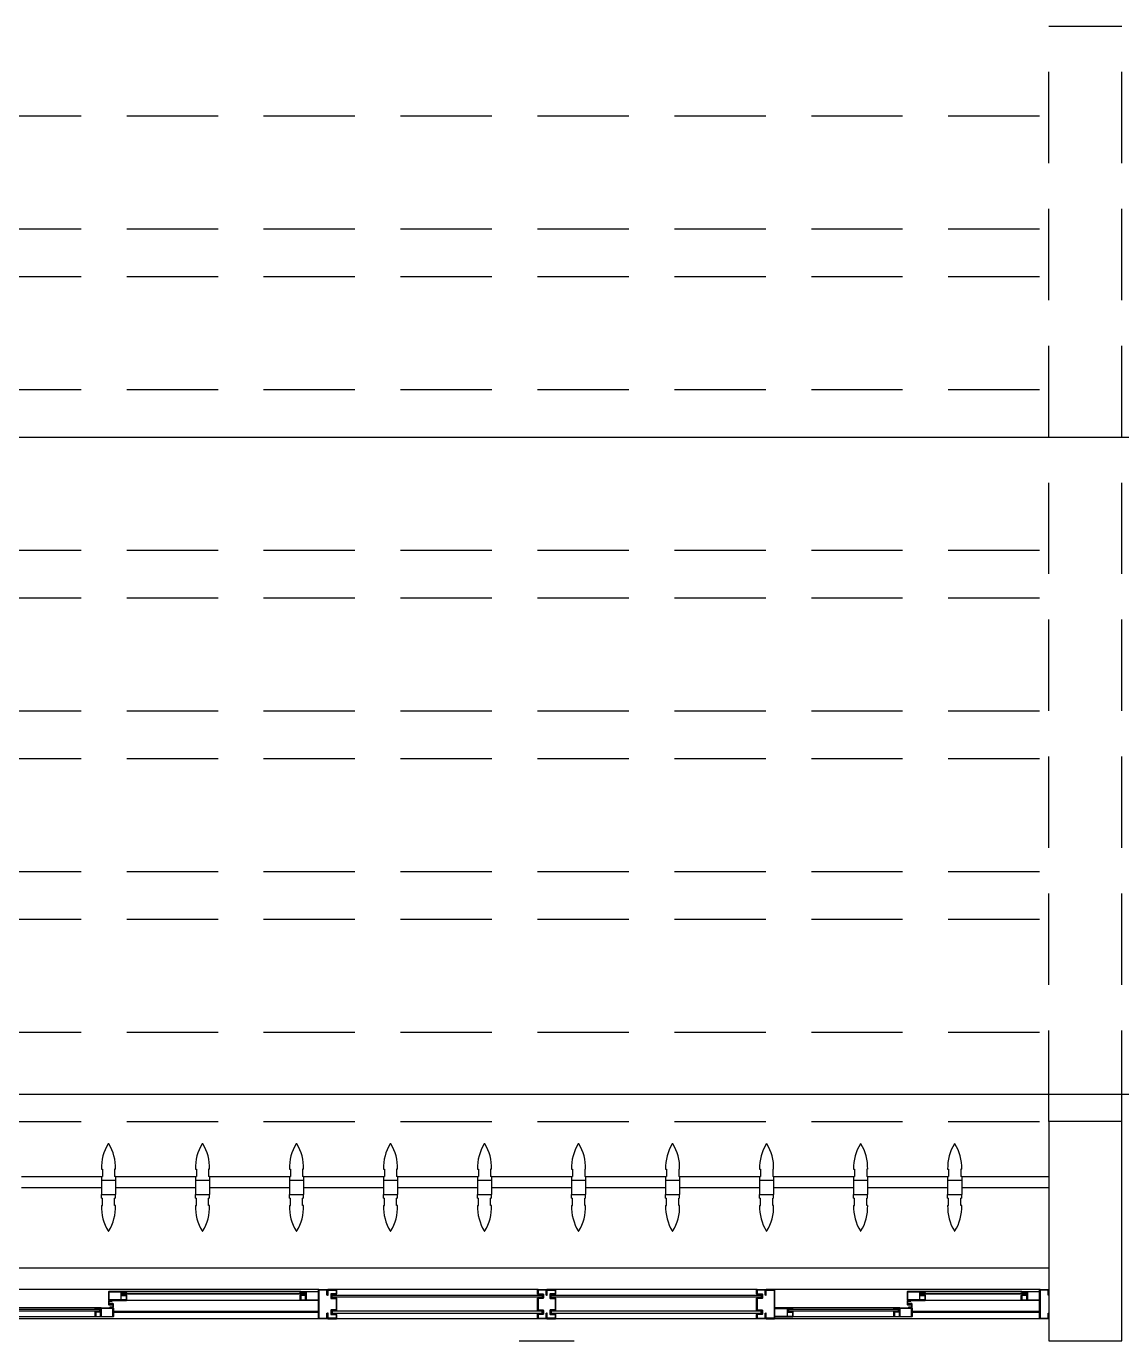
# Model space of a CAD drawing. Header units: millimetres. Extents: x 1887 to 2405, y 1100 to 1335.
# Drawn here: x 2157.96 to 2160.96, y 1181.048 to 1184.648 of the extents above; entities that cross this region are included whole.
import ezdxf

# ---------------------------------------------------------------- set-up
doc = ezdxf.new("R2010")
doc.units = ezdxf.units.MM
doc.linetypes.add('HIDDEN', pattern=[0.375, 0.25, -0.125])
for name, color, linetype in [('AR-ALV', 2, 'Continuous'), ('AR-BRISES', 1, 'Continuous'), ('AR-CALÇADA', 1, 'Continuous'), ('AR-ESQ', 1, 'Continuous'), ('AR-ESTC', 3, 'Continuous'), ('AR-PEITORIL', 1, 'Continuous'), ('AR-PERGOLAPROJ', 1, 'HIDDEN'), ('BR-PAINEL', 1, 'Continuous'), ('BR-SUPORTE', 1, 'Continuous'), ('DT-ESQ-BAGUETE-C', 2, 'Continuous'), ('DT-ESQ-BAGUETE-V', 1, 'Continuous'), ('DT-ESQ-CHAPA DOBRADA-V', 1, 'Continuous'), ('DT-ESQ-MARCO-V', 1, 'Continuous'), ('DT-ESQ-PERFIL CADEIRA-C', 2, 'Continuous'), ('DT-ESQ-PERFIL CADEIRA-V', 1, 'Continuous'), ('DT-ESQ-PERFIL U SIMPLES-C', 2, 'Continuous'), ('DT-ESQ-PERFIL U-C', 2, 'Continuous'), ('DT-ESQ-PERFIL U-V', 1, 'Continuous'), ('DT-ESQ-VIDRO-C', 2, 'Continuous'), ('DT-ESQ-VIDRO-V', 2, 'Continuous'), ('PG-PROJ', 1, 'HIDDEN')]:
    doc.layers.add(name, color=color, linetype=linetype)

# ---------------------------------------------------------------- blocks, each defined once
blk = doc.blocks.new('EF23-P')
at = {"layer": 'DT-ESQ-BAGUETE-C', "ltscale": 0.1}
for points in [[(0.4225, -0.08), (0.409, -0.08), (0.409, -0.0785), (0.422, -0.0785, 0.414214), (0.4225, -0.078), (0.4225, -0.067, 0.414214), (0.422, -0.0665), (0.409, -0.0665), (0.409, -0.065), (0.4225, -0.065, -0.414214), (0.424, -0.0665), (0.424, -0.0785, -0.414214)], [(0.7015, -0.08), (0.715, -0.08), (0.715, -0.0785), (0.702, -0.0785, -0.414214), (0.7015, -0.078), (0.7015, -0.067, -0.414214), (0.702, -0.0665), (0.715, -0.0665), (0.715, -0.065), (0.7015, -0.065, 0.414214), (0.7, -0.0665), (0.7, -0.0785, 0.414214)], [(2.61, -0.08), (2.5965, -0.08), (2.5965, -0.0785), (2.6095, -0.0785, 0.414214), (2.61, -0.078), (2.61, -0.067, 0.414214), (2.6095, -0.0665), (2.5965, -0.0665), (2.5965, -0.065), (2.61, -0.065, -0.414214), (2.6115, -0.0665), (2.6115, -0.0785, -0.414214)], [(0.0735, -0.125), (0.06, -0.125), (0.06, -0.1235), (0.073, -0.1235, 0.414214), (0.0735, -0.123), (0.0735, -0.112, 0.414214), (0.073, -0.1115), (0.06, -0.1115), (0.06, -0.11), (0.0735, -0.11, -0.414214), (0.075, -0.1115), (0.075, -0.1235, -0.414214)], [(0.339, -0.125), (0.3525, -0.125), (0.3525, -0.1235), (0.3395, -0.1235, -0.414214), (0.339, -0.123), (0.339, -0.112, -0.414214), (0.3395, -0.1115), (0.3525, -0.1115), (0.3525, -0.11), (0.339, -0.11, 0.414214), (0.3375, -0.1115), (0.3375, -0.1235, 0.414214)], [(2.0485, -0.125), (2.035, -0.125), (2.035, -0.1235), (2.048, -0.1235, 0.414214), (2.0485, -0.123), (2.0485, -0.112, 0.414214), (2.048, -0.1115), (2.035, -0.1115), (2.035, -0.11), (2.0485, -0.11, -0.414214), (2.05, -0.1115), (2.05, -0.1235, -0.414214)], [(2.5265, -0.125), (2.54, -0.125), (2.54, -0.1235), (2.527, -0.1235, -0.414214), (2.5265, -0.123), (2.5265, -0.112, -0.414214), (2.527, -0.1115), (2.54, -0.1115), (2.54, -0.11), (2.5265, -0.11, 0.414214), (2.525, -0.1115), (2.525, -0.1235, 0.414214)]]:
    blk.add_lwpolyline(points, format="xyb", close=True, dxfattribs=at)
at = {"layer": 'DT-ESQ-BAGUETE-V', "ltscale": 0.1}
for p, q in [((0.4225, -0.065), (0.7015, -0.065)), ((2.61, -0.065), (3.1015, -0.065)), ((0.0735, -0.11), (0.339, -0.11)), ((2.0485, -0.11), (2.5265, -0.11))]:
    blk.add_line(p, q, dxfattribs=at)
at = {"layer": 'DT-ESQ-CHAPA DOBRADA-V', "ltscale": 0.1}
for p, q in [((0.025, -0.077), (0.374, -0.077)), ((0.025, -0.08), (0.374, -0.08)), ((2, -0.077), (2.5615, -0.077)), ((2, -0.08), (2.5615, -0.08))]:
    blk.add_line(p, q, dxfattribs=at)
at = {"layer": 'DT-ESQ-MARCO-V', "ltscale": 0.1}
for p, q in [((0.7985, -0.06), (1.3515, -0.06)), ((1.3985, -0.06), (1.9515, -0.06)), ((0.7985, -0.14), (1.3515, -0.14)), ((1.3985, -0.14), (1.9515, -0.14))]:
    blk.add_line(p, q, dxfattribs=at)
at = {"layer": 'DT-ESQ-PERFIL CADEIRA-C', "ltscale": 0.1}
for p, q in [((0.376, -0.0885), (0.4225, -0.0885)), ((0.75, -0.0885), (0.7015, -0.0885)), ((2.5635, -0.0885), (2.61, -0.0885)), ((0.025, -0.1335), (0.0735, -0.1335)), ((0.3855, -0.1335), (0.339, -0.1335)), ((2, -0.1335), (2.0485, -0.1335)), ((2.573, -0.1335), (2.5265, -0.1335))]:
    blk.add_line(p, q, dxfattribs=at)
for points in [[(0.4225, -0.087, -1), (0.4225, -0.09), (0.376, -0.09, -0.414214), (0.374, -0.088), (0.374, -0.067, -0.414214), (0.376, -0.065), (0.4075, -0.065, -0.414214), (0.409, -0.0665), (0.409, -0.087)], [(0.409, -0.0885, -0.198913), (0.4079, -0.0881, -0.198913), (0.4075, -0.087), (0.4075, -0.067, 0.414214), (0.407, -0.0665), (0.376, -0.0665, 0.414214), (0.3755, -0.067), (0.3755, -0.088, 0.414214), (0.376, -0.0885)], [(0.7015, -0.09), (0.75, -0.09), (0.75, -0.0885), (0.715, -0.0885, 0.198912), (0.7161, -0.0881, 0.198913), (0.7165, -0.087), (0.7165, -0.067, -0.414214), (0.717, -0.0665), (0.75, -0.0665), (0.75, -0.065), (0.7165, -0.065, 0.414214), (0.715, -0.0665), (0.715, -0.0785), (0.715, -0.08), (0.715, -0.087), (0.7015, -0.087, 1)], [(2.61, -0.087, -1), (2.61, -0.09), (2.5635, -0.09, -0.414214), (2.5615, -0.088), (2.5615, -0.067, -0.414214), (2.5635, -0.065), (2.595, -0.065, -0.414214), (2.5965, -0.0665), (2.5965, -0.087)], [(2.5965, -0.0885, -0.198913), (2.5954, -0.0881, -0.198913), (2.595, -0.087), (2.595, -0.067, 0.414214), (2.5945, -0.0665), (2.5635, -0.0665, 0.414214), (2.563, -0.067), (2.563, -0.088, 0.414214), (2.5635, -0.0885)], [(0.0735, -0.135), (0.025, -0.135), (0.025, -0.1335), (0.06, -0.1335, -0.198912), (0.0589, -0.1331, -0.198913), (0.0585, -0.132), (0.0585, -0.112, 0.414214), (0.058, -0.1115), (0.025, -0.1115), (0.025, -0.11), (0.0585, -0.11, -0.414214), (0.06, -0.1115), (0.06, -0.1235), (0.06, -0.125), (0.06, -0.132), (0.0735, -0.132, -1)], [(0.339, -0.132, 1), (0.339, -0.135), (0.3855, -0.135, 0.414214), (0.3875, -0.133), (0.3875, -0.112, 0.414214), (0.3855, -0.11), (0.354, -0.11, 0.414214), (0.3525, -0.1115), (0.3525, -0.132)], [(0.3525, -0.1335, 0.198913), (0.3536, -0.1331, 0.198913), (0.354, -0.132), (0.354, -0.112, -0.414214), (0.3545, -0.1115), (0.3855, -0.1115, -0.414214), (0.386, -0.112), (0.386, -0.133, -0.414214), (0.3855, -0.1335)], [(2.0485, -0.135), (2, -0.135), (2, -0.1335), (2.035, -0.1335, -0.198912), (2.0339, -0.1331, -0.198913), (2.0335, -0.132), (2.0335, -0.112, 0.414214), (2.033, -0.1115), (2, -0.1115), (2, -0.11), (2.0335, -0.11, -0.414214), (2.035, -0.1115), (2.035, -0.1235), (2.035, -0.125), (2.035, -0.132), (2.0485, -0.132, -1)], [(2.5265, -0.132, 1), (2.5265, -0.135), (2.573, -0.135, 0.414214), (2.575, -0.133), (2.575, -0.112, 0.414214), (2.573, -0.11), (2.5415, -0.11, 0.414214), (2.54, -0.1115), (2.54, -0.132)], [(2.54, -0.1335, 0.198913), (2.5411, -0.1331, 0.198913), (2.5415, -0.132), (2.5415, -0.112, -0.414214), (2.542, -0.1115), (2.573, -0.1115, -0.414214), (2.5735, -0.112), (2.5735, -0.133, -0.414214), (2.573, -0.1335)]]:
    blk.add_lwpolyline(points, format="xyb", close=True, dxfattribs=at)
at = {"layer": 'DT-ESQ-PERFIL CADEIRA-V', "ltscale": 0.1}
for p, q in [((0.4075, -0.09), (0.7015, -0.09)), ((2.595, -0.09), (3.1015, -0.09)), ((0.0735, -0.135), (0.339, -0.135)), ((2.0485, -0.135), (2.5265, -0.135))]:
    blk.add_line(p, q, dxfattribs=at)
at = {"layer": 'DT-ESQ-PERFIL U SIMPLES-C', "ltscale": 0.1}
for points in [[(0.376, -0.102), (0.384, -0.102), (0.384, -0.1005), (0.376, -0.1005, -0.414214), (0.3755, -0.1), (0.3755, -0.092, -0.414214), (0.376, -0.0915), (0.384, -0.0915), (0.384, -0.09), (0.376, -0.09, 0.414214), (0.374, -0.092), (0.374, -0.1, 0.414214)], [(0.3855, -0.098), (0.3775, -0.098), (0.3775, -0.0995), (0.3855, -0.0995, -0.414214), (0.386, -0.1), (0.386, -0.108, -0.414214), (0.3855, -0.1085), (0.3775, -0.1085), (0.3775, -0.11), (0.3855, -0.11, 0.414214), (0.3875, -0.108), (0.3875, -0.1, 0.414214)], [(2.5635, -0.102), (2.5715, -0.102), (2.5715, -0.1005), (2.5635, -0.1005, -0.414214), (2.563, -0.1), (2.563, -0.092, -0.414214), (2.5635, -0.0915), (2.5715, -0.0915), (2.5715, -0.09), (2.5635, -0.09, 0.414214), (2.5615, -0.092), (2.5615, -0.1, 0.414214)], [(2.573, -0.098), (2.565, -0.098), (2.565, -0.0995), (2.573, -0.0995, -0.414214), (2.5735, -0.1), (2.5735, -0.108, -0.414214), (2.573, -0.1085), (2.565, -0.1085), (2.565, -0.11), (2.573, -0.11, 0.414214), (2.575, -0.108), (2.575, -0.1, 0.414214)]]:
    blk.add_lwpolyline(points, format="xyb", close=True, dxfattribs=at)
at = {"layer": 'DT-ESQ-PERFIL U-C', "ltscale": 0.1}
for points in [[(0, -0.0615, -0.414214), (0.0015, -0.06), (0.0235, -0.06, -0.414214), (0.025, -0.0615), (0.025, -0.1385, -0.414214), (0.0235, -0.14), (0.0015, -0.14, -0.414214), (0, -0.1385), (0, -0.125), (0.0015, -0.125), (0.0015, -0.138, 0.414214), (0.002, -0.1385), (0.023, -0.1385, 0.414214), (0.0235, -0.138), (0.0235, -0.062, 0.414214), (0.023, -0.0615), (0.002, -0.0615, 0.414214), (0.0015, -0.062), (0.0015, -0.075), (0, -0.075)], [(0.775, -0.0615, 0.414214), (0.7735, -0.06), (0.7515, -0.06, 0.414214), (0.75, -0.0615), (0.75, -0.1385, 0.414214), (0.7515, -0.14), (0.7735, -0.14, 0.414214), (0.775, -0.1385), (0.775, -0.125), (0.7735, -0.125), (0.7735, -0.138, -0.414214), (0.773, -0.1385), (0.752, -0.1385, -0.414214), (0.7515, -0.138), (0.7515, -0.062, -0.414214), (0.752, -0.0615), (0.773, -0.0615, -0.414214), (0.7735, -0.062), (0.7735, -0.075), (0.775, -0.075)], [(0.8, -0.1285), (0.8, -0.1385, -0.414214), (0.7985, -0.14), (0.7765, -0.14, -0.414214), (0.775, -0.1385), (0.775, -0.125), (0.7765, -0.125), (0.7765, -0.138, 0.414214), (0.777, -0.1385), (0.798, -0.1385, 0.414214), (0.7985, -0.138), (0.7985, -0.1285), (0.7855, -0.1285, -0.414214), (0.784, -0.127), (0.784, -0.117, -0.414214), (0.7855, -0.1155), (0.7985, -0.1155), (0.7985, -0.0845), (0.7855, -0.0845, -0.414214), (0.784, -0.083), (0.784, -0.073, -0.414214), (0.7855, -0.0715), (0.7985, -0.0715), (0.7985, -0.062, 0.414214), (0.798, -0.0615), (0.777, -0.0615, 0.414214), (0.7765, -0.062), (0.7765, -0.075), (0.775, -0.075), (0.775, -0.0615, -0.414214), (0.7765, -0.06), (0.7985, -0.06, -0.414214), (0.8, -0.0615), (0.8, -0.0715, -0.414214), (0.7985, -0.073), (0.7855, -0.073), (0.7855, -0.083), (0.7985, -0.083), (0.7985, -0.083, -0.414214), (0.8, -0.0845), (0.8, -0.1155, -0.414214), (0.7985, -0.117), (0.7985, -0.117), (0.7855, -0.117), (0.7855, -0.127), (0.7985, -0.127, -0.414214)], [(1.35, -0.1285), (1.35, -0.1385, 0.414214), (1.3515, -0.14), (1.3735, -0.14, 0.414214), (1.375, -0.1385), (1.375, -0.125), (1.3735, -0.125), (1.3735, -0.138, -0.414214), (1.373, -0.1385), (1.352, -0.1385, -0.414214), (1.3515, -0.138), (1.3515, -0.1285), (1.3645, -0.1285, 0.414214), (1.366, -0.127), (1.366, -0.117, 0.414214), (1.3645, -0.1155), (1.3515, -0.1155), (1.3515, -0.0845), (1.3645, -0.0845, 0.414214), (1.366, -0.083), (1.366, -0.073, 0.414214), (1.3645, -0.0715), (1.3515, -0.0715), (1.3515, -0.062, -0.414214), (1.352, -0.0615), (1.373, -0.0615, -0.414214), (1.3735, -0.062), (1.3735, -0.075), (1.375, -0.075), (1.375, -0.0615, 0.414214), (1.3735, -0.06), (1.3515, -0.06, 0.414214), (1.35, -0.0615), (1.35, -0.0715, 0.414214), (1.3515, -0.073), (1.3645, -0.073), (1.3645, -0.083), (1.3515, -0.083), (1.3515, -0.083, 0.414214), (1.35, -0.0845), (1.35, -0.1155, 0.414214), (1.3515, -0.117), (1.3515, -0.117), (1.3645, -0.117), (1.3645, -0.127), (1.3515, -0.127, 0.414214)], [(1.4, -0.1285), (1.4, -0.1385, -0.414214), (1.3985, -0.14), (1.3765, -0.14, -0.414214), (1.375, -0.1385), (1.375, -0.125), (1.3765, -0.125), (1.3765, -0.138, 0.414214), (1.377, -0.1385), (1.398, -0.1385, 0.414214), (1.3985, -0.138), (1.3985, -0.1285), (1.3855, -0.1285, -0.414214), (1.384, -0.127), (1.384, -0.117, -0.414214), (1.3855, -0.1155), (1.3985, -0.1155), (1.3985, -0.0845), (1.3855, -0.0845, -0.414214), (1.384, -0.083), (1.384, -0.073, -0.414214), (1.3855, -0.0715), (1.3985, -0.0715), (1.3985, -0.062, 0.414214), (1.398, -0.0615), (1.377, -0.0615, 0.414214), (1.3765, -0.062), (1.3765, -0.075), (1.375, -0.075), (1.375, -0.0615, -0.414214), (1.3765, -0.06), (1.3985, -0.06, -0.414214), (1.4, -0.0615), (1.4, -0.0715, -0.414214), (1.3985, -0.073), (1.3855, -0.073), (1.3855, -0.083), (1.3985, -0.083), (1.3985, -0.083, -0.414214), (1.4, -0.0845), (1.4, -0.1155, -0.414214), (1.3985, -0.117), (1.3985, -0.117), (1.3855, -0.117), (1.3855, -0.127), (1.3985, -0.127, -0.414214)], [(1.95, -0.1285), (1.95, -0.1385, 0.414214), (1.9515, -0.14), (1.9735, -0.14, 0.414214), (1.975, -0.1385), (1.975, -0.125), (1.9735, -0.125), (1.9735, -0.138, -0.414214), (1.973, -0.1385), (1.952, -0.1385, -0.414214), (1.9515, -0.138), (1.9515, -0.1285), (1.9645, -0.1285, 0.414214), (1.966, -0.127), (1.966, -0.117, 0.414214), (1.9645, -0.1155), (1.9515, -0.1155), (1.9515, -0.0845), (1.9645, -0.0845, 0.414214), (1.966, -0.083), (1.966, -0.073, 0.414214), (1.9645, -0.0715), (1.9515, -0.0715), (1.9515, -0.062, -0.414214), (1.952, -0.0615), (1.973, -0.0615, -0.414214), (1.9735, -0.062), (1.9735, -0.075), (1.975, -0.075), (1.975, -0.0615, 0.414214), (1.9735, -0.06), (1.9515, -0.06, 0.414214), (1.95, -0.0615), (1.95, -0.0715, 0.414214), (1.9515, -0.073), (1.9645, -0.073), (1.9645, -0.083), (1.9515, -0.083), (1.9515, -0.083, 0.414214), (1.95, -0.0845), (1.95, -0.1155, 0.414214), (1.9515, -0.117), (1.9515, -0.117), (1.9645, -0.117), (1.9645, -0.127), (1.9515, -0.127, 0.414214)], [(1.975, -0.0615, -0.414214), (1.9765, -0.06), (1.9985, -0.06, -0.414214), (2, -0.0615), (2, -0.1385, -0.414214), (1.9985, -0.14), (1.9765, -0.14, -0.414214), (1.975, -0.1385), (1.975, -0.125), (1.9765, -0.125), (1.9765, -0.138, 0.414214), (1.977, -0.1385), (1.998, -0.1385, 0.414214), (1.9985, -0.138), (1.9985, -0.062, 0.414214), (1.998, -0.0615), (1.977, -0.0615, 0.414214), (1.9765, -0.062), (1.9765, -0.075), (1.975, -0.075)]]:
    blk.add_lwpolyline(points, format="xyb", close=True, dxfattribs=at)
at = {"layer": 'DT-ESQ-PERFIL U-V', "ltscale": 0.1}
for p, q in [((0.0235, -0.06), (0.7515, -0.06)), ((1.9985, -0.06), (3.1515, -0.06)), ((0.0235, -0.14), (0.7515, -0.14)), ((1.9985, -0.14), (3.1515, -0.14))]:
    blk.add_line(p, q, dxfattribs=at)
at = {"layer": 'DT-ESQ-VIDRO-C', "ltscale": 0.1}
for points in [[(0.7125, -0.085), (0.7125, -0.082), (0.4115, -0.082), (0.4115, -0.085)], [(1.3625, -0.081), (1.3625, -0.075), (0.7875, -0.075), (0.7875, -0.081)], [(1.9625, -0.081), (1.9625, -0.075), (1.3875, -0.075), (1.3875, -0.081)], [(3.1125, -0.085), (3.1125, -0.082), (2.599, -0.082), (2.599, -0.085)], [(0.063, -0.13), (0.063, -0.127), (0.3495, -0.127), (0.3495, -0.13)], [(2.038, -0.13), (2.038, -0.127), (2.537, -0.127), (2.537, -0.13)]]:
    blk.add_lwpolyline(points, close=True, dxfattribs=at)
at = {"layer": 'DT-ESQ-VIDRO-V', "ltscale": 0.1}
for points in [[(1.3625, -0.119), (1.3625, -0.125), (0.7875, -0.125), (0.7875, -0.119)], [(1.9625, -0.119), (1.9625, -0.125), (1.3875, -0.125), (1.3875, -0.119)]]:
    blk.add_lwpolyline(points, close=True, dxfattribs=at)
blk = doc.blocks.new('BR-MODULO8')
at = {"layer": 'BR-PAINEL'}
for p, q in [((-2.5942, 0.27), (-2.5917, 0.27)), ((-2.5917, 0.27), (-2.5917, 0.25)), ((-2.5583, 0.27), (-2.5583, 0.25)), ((-2.5558, 0.27), (-2.5583, 0.27)), ((-2.3367, 0.27), (-2.3342, 0.27)), ((-2.3342, 0.27), (-2.3342, 0.25)), ((-2.3008, 0.27), (-2.3008, 0.25)), ((-2.2983, 0.27), (-2.3008, 0.27)), ((-2.0792, 0.27), (-2.0767, 0.27)), ((-2.0767, 0.27), (-2.0767, 0.25)), ((-2.0433, 0.27), (-2.0433, 0.25)), ((-2.0408, 0.27), (-2.0433, 0.27)), ((-1.8217, 0.27), (-1.8192, 0.27)), ((-1.8192, 0.27), (-1.8192, 0.25)), ((-1.7858, 0.27), (-1.7858, 0.25)), ((-1.7833, 0.27), (-1.7858, 0.27)), ((-1.5642, 0.27), (-1.5617, 0.27)), ((-1.5617, 0.27), (-1.5617, 0.25)), ((-1.5283, 0.27), (-1.5283, 0.25)), ((-1.5258, 0.27), (-1.5283, 0.27)), ((-1.3067, 0.27), (-1.3042, 0.27)), ((-1.3042, 0.27), (-1.3042, 0.25)), ((-1.2708, 0.27), (-1.2708, 0.25)), ((-1.2683, 0.27), (-1.2708, 0.27)), ((-1.0492, 0.27), (-1.0467, 0.27)), ((-1.0467, 0.27), (-1.0467, 0.25)), ((-1.0133, 0.27), (-1.0133, 0.25)), ((-1.0108, 0.27), (-1.0133, 0.27)), ((-0.7917, 0.27), (-0.7892, 0.27)), ((-0.7892, 0.27), (-0.7892, 0.25)), ((-0.7558, 0.27), (-0.7558, 0.25)), ((-0.7533, 0.27), (-0.7558, 0.27)), ((-0.5342, 0.27), (-0.5317, 0.27)), ((-0.5317, 0.27), (-0.5317, 0.25)), ((-0.4958, 0.27), (-0.4983, 0.27)), ((-0.4983, 0.27), (-0.4983, 0.25)), ((-0.2767, 0.27), (-0.2742, 0.27)), ((-0.2742, 0.27), (-0.2742, 0.25)), ((-0.2408, 0.27), (-0.2408, 0.25)), ((-0.2383, 0.27), (-0.2408, 0.27)), ((-2.5942, 0.25), (-2.5942, 0.24)), ((-2.5942, 0.25), (-2.5917, 0.25)), ((-2.5942, 0.24), (-2.5558, 0.24)), ((-2.5942, 0.24), (-2.5942, 0.2)), ((-2.5558, 0.25), (-2.5583, 0.25)), ((-2.5558, 0.25), (-2.5558, 0.24)), ((-2.5558, 0.24), (-2.5558, 0.2)), ((-2.3367, 0.25), (-2.3367, 0.24)), ((-2.3367, 0.25), (-2.3342, 0.25)), ((-2.3367, 0.24), (-2.2983, 0.24)), ((-2.3367, 0.24), (-2.3367, 0.2)), ((-2.2983, 0.25), (-2.3008, 0.25)), ((-2.2983, 0.25), (-2.2983, 0.24)), ((-2.2983, 0.24), (-2.2983, 0.2)), ((-2.0792, 0.25), (-2.0792, 0.24)), ((-2.0792, 0.25), (-2.0767, 0.25)), ((-2.0792, 0.24), (-2.0408, 0.24)), ((-2.0792, 0.24), (-2.0792, 0.2)), ((-2.0408, 0.25), (-2.0433, 0.25)), ((-2.0408, 0.25), (-2.0408, 0.24)), ((-2.0408, 0.24), (-2.0408, 0.2)), ((-1.8217, 0.25), (-1.8217, 0.24)), ((-1.8217, 0.25), (-1.8192, 0.25)), ((-1.8217, 0.24), (-1.7833, 0.24)), ((-1.8217, 0.24), (-1.8217, 0.2)), ((-1.7833, 0.25), (-1.7858, 0.25)), ((-1.7833, 0.25), (-1.7833, 0.24)), ((-1.7833, 0.24), (-1.7833, 0.2)), ((-1.5642, 0.25), (-1.5642, 0.24)), ((-1.5642, 0.25), (-1.5617, 0.25)), ((-1.5642, 0.24), (-1.5258, 0.24)), ((-1.5642, 0.24), (-1.5642, 0.2)), ((-1.5258, 0.25), (-1.5283, 0.25)), ((-1.5258, 0.25), (-1.5258, 0.24)), ((-1.5258, 0.24), (-1.5258, 0.2)), ((-1.3067, 0.25), (-1.3067, 0.24)), ((-1.3067, 0.25), (-1.3042, 0.25)), ((-1.3067, 0.24), (-1.2683, 0.24)), ((-1.3067, 0.24), (-1.3067, 0.2)), ((-1.2683, 0.25), (-1.2708, 0.25)), ((-1.2683, 0.25), (-1.2683, 0.24)), ((-1.2683, 0.24), (-1.2683, 0.2)), ((-1.0492, 0.25), (-1.0492, 0.24)), ((-1.0492, 0.25), (-1.0467, 0.25)), ((-1.0492, 0.24), (-1.0108, 0.24)), ((-1.0492, 0.24), (-1.0492, 0.2)), ((-1.0108, 0.25), (-1.0133, 0.25)), ((-1.0108, 0.25), (-1.0108, 0.24)), ((-1.0108, 0.24), (-1.0108, 0.2)), ((-0.7917, 0.25), (-0.7917, 0.24)), ((-0.7917, 0.25), (-0.7892, 0.25)), ((-0.7917, 0.24), (-0.7533, 0.24)), ((-0.7917, 0.24), (-0.7917, 0.2)), ((-0.7533, 0.25), (-0.7558, 0.25)), ((-0.7533, 0.25), (-0.7533, 0.24)), ((-0.7533, 0.24), (-0.7533, 0.2)), ((-0.5342, 0.25), (-0.5317, 0.25)), ((-0.5342, 0.25), (-0.5342, 0.24)), ((-0.5342, 0.24), (-0.5342, 0.2)), ((-0.5342, 0.24), (-0.4958, 0.24)), ((-0.4958, 0.25), (-0.4983, 0.25)), ((-0.4958, 0.25), (-0.4958, 0.24)), ((-0.4958, 0.24), (-0.4958, 0.2)), ((-0.2767, 0.25), (-0.2767, 0.24)), ((-0.2767, 0.25), (-0.2742, 0.25)), ((-0.2767, 0.24), (-0.2383, 0.24)), ((-0.2767, 0.24), (-0.2767, 0.2)), ((-0.2383, 0.25), (-0.2408, 0.25)), ((-0.2383, 0.25), (-0.2383, 0.24)), ((-0.2383, 0.24), (-0.2383, 0.2)), ((-2.5942, 0.2), (-2.5558, 0.2)), ((-2.5942, 0.19), (-2.5942, 0.2)), ((-2.5942, 0.19), (-2.5917, 0.19)), ((-2.5917, 0.17), (-2.5917, 0.19)), ((-2.5558, 0.19), (-2.5583, 0.19)), ((-2.5583, 0.17), (-2.5583, 0.19)), ((-2.5558, 0.19), (-2.5558, 0.2)), ((-2.3367, 0.2), (-2.2983, 0.2)), ((-2.3367, 0.19), (-2.3367, 0.2)), ((-2.3367, 0.19), (-2.3342, 0.19)), ((-2.3342, 0.17), (-2.3342, 0.19)), ((-2.2983, 0.19), (-2.3008, 0.19)), ((-2.3008, 0.17), (-2.3008, 0.19)), ((-2.2983, 0.19), (-2.2983, 0.2)), ((-2.0792, 0.2), (-2.0408, 0.2)), ((-2.0792, 0.19), (-2.0792, 0.2)), ((-2.0792, 0.19), (-2.0767, 0.19)), ((-2.0767, 0.17), (-2.0767, 0.19)), ((-2.0408, 0.19), (-2.0433, 0.19)), ((-2.0433, 0.17), (-2.0433, 0.19)), ((-2.0408, 0.19), (-2.0408, 0.2)), ((-1.8217, 0.2), (-1.7833, 0.2)), ((-1.8217, 0.19), (-1.8217, 0.2)), ((-1.8217, 0.19), (-1.8192, 0.19)), ((-1.8192, 0.17), (-1.8192, 0.19)), ((-1.7833, 0.19), (-1.7858, 0.19)), ((-1.7858, 0.17), (-1.7858, 0.19)), ((-1.7833, 0.19), (-1.7833, 0.2)), ((-1.5642, 0.2), (-1.5258, 0.2)), ((-1.5642, 0.19), (-1.5642, 0.2)), ((-1.5642, 0.19), (-1.5617, 0.19)), ((-1.5617, 0.17), (-1.5617, 0.19)), ((-1.5258, 0.19), (-1.5283, 0.19)), ((-1.5283, 0.17), (-1.5283, 0.19)), ((-1.5258, 0.19), (-1.5258, 0.2)), ((-1.3067, 0.2), (-1.2683, 0.2)), ((-1.3067, 0.19), (-1.3067, 0.2)), ((-1.3067, 0.19), (-1.3042, 0.19)), ((-1.3042, 0.17), (-1.3042, 0.19)), ((-1.2683, 0.19), (-1.2708, 0.19)), ((-1.2708, 0.17), (-1.2708, 0.19)), ((-1.2683, 0.19), (-1.2683, 0.2)), ((-1.0492, 0.2), (-1.0108, 0.2)), ((-1.0492, 0.19), (-1.0492, 0.2)), ((-1.0492, 0.19), (-1.0467, 0.19)), ((-1.0467, 0.17), (-1.0467, 0.19)), ((-1.0108, 0.19), (-1.0133, 0.19)), ((-1.0133, 0.17), (-1.0133, 0.19)), ((-1.0108, 0.19), (-1.0108, 0.2)), ((-0.7917, 0.2), (-0.7533, 0.2)), ((-0.7917, 0.19), (-0.7917, 0.2)), ((-0.7917, 0.19), (-0.7892, 0.19)), ((-0.7892, 0.17), (-0.7892, 0.19)), ((-0.7533, 0.19), (-0.7558, 0.19)), ((-0.7558, 0.17), (-0.7558, 0.19)), ((-0.7533, 0.19), (-0.7533, 0.2)), ((-0.5342, 0.19), (-0.5342, 0.2)), ((-0.5342, 0.2), (-0.4958, 0.2)), ((-0.5342, 0.19), (-0.5317, 0.19)), ((-0.5317, 0.17), (-0.5317, 0.19)), ((-0.4983, 0.17), (-0.4983, 0.19)), ((-0.4958, 0.19), (-0.4983, 0.19)), ((-0.4958, 0.19), (-0.4958, 0.2)), ((-0.2767, 0.2), (-0.2383, 0.2)), ((-0.2767, 0.19), (-0.2767, 0.2)), ((-0.2767, 0.19), (-0.2742, 0.19)), ((-0.2742, 0.17), (-0.2742, 0.19)), ((-0.2383, 0.19), (-0.2408, 0.19)), ((-0.2408, 0.17), (-0.2408, 0.19)), ((-0.2383, 0.19), (-0.2383, 0.2)), ((-2.5942, 0.17), (-2.5917, 0.17)), ((-2.5558, 0.17), (-2.5583, 0.17)), ((-2.3367, 0.17), (-2.3342, 0.17)), ((-2.2983, 0.17), (-2.3008, 0.17)), ((-2.0792, 0.17), (-2.0767, 0.17)), ((-2.0408, 0.17), (-2.0433, 0.17)), ((-1.8217, 0.17), (-1.8192, 0.17)), ((-1.7833, 0.17), (-1.7858, 0.17)), ((-1.5642, 0.17), (-1.5617, 0.17)), ((-1.5258, 0.17), (-1.5283, 0.17)), ((-1.3067, 0.17), (-1.3042, 0.17)), ((-1.2683, 0.17), (-1.2708, 0.17)), ((-1.0492, 0.17), (-1.0467, 0.17)), ((-1.0108, 0.17), (-1.0133, 0.17)), ((-0.7917, 0.17), (-0.7892, 0.17)), ((-0.7533, 0.17), (-0.7558, 0.17)), ((-0.5342, 0.17), (-0.5317, 0.17)), ((-0.4958, 0.17), (-0.4983, 0.17)), ((-0.2767, 0.17), (-0.2742, 0.17)), ((-0.2383, 0.17), (-0.2408, 0.17))]:
    blk.add_line(p, q, dxfattribs=at)
for centre, radius, start, end in [((-2.4692, 0.2739), 0.1251, 148.4721, 181.772), ((-2.575, 0.3387), 0.001, 37.1012, 142.8988), ((-2.6808, 0.2739), 0.1251, 358.228, 31.5279), ((-2.2117, 0.2739), 0.1251, 148.4721, 181.772), ((-2.3175, 0.3387), 0.001, 37.1012, 142.8988), ((-2.4233, 0.2739), 0.1251, 358.228, 31.5279), ((-1.9542, 0.2739), 0.1251, 148.4721, 181.772), ((-2.06, 0.3387), 0.001, 37.1012, 142.8988), ((-2.1658, 0.2739), 0.1251, 358.228, 31.5279), ((-1.6967, 0.2739), 0.1251, 148.4721, 181.772), ((-1.8025, 0.3387), 0.001, 37.1012, 142.8988), ((-1.9083, 0.2739), 0.1251, 358.228, 31.5279), ((-1.4392, 0.2739), 0.1251, 148.4721, 181.772), ((-1.545, 0.3387), 0.001, 37.1012, 142.8988), ((-1.6508, 0.2739), 0.1251, 358.228, 31.5279), ((-1.1817, 0.2739), 0.1251, 148.4721, 181.772), ((-1.2875, 0.3387), 0.001, 37.1012, 142.8988), ((-1.3933, 0.2739), 0.1251, 358.228, 31.5279), ((-0.9242, 0.2739), 0.1251, 148.4721, 181.772), ((-1.03, 0.3387), 0.001, 37.1012, 142.8988), ((-1.1358, 0.2739), 0.1251, 358.228, 31.5279), ((-0.6667, 0.2739), 0.1251, 148.4721, 181.772), ((-0.7725, 0.3387), 0.001, 37.1012, 142.8988), ((-0.8783, 0.2739), 0.1251, 358.228, 31.5279), ((-0.4092, 0.2739), 0.1251, 148.4721, 181.772), ((-0.515, 0.3387), 0.001, 37.1012, 142.8988), ((-0.6208, 0.2739), 0.1251, 358.228, 31.5279), ((-0.1517, 0.2739), 0.1251, 148.4721, 181.772), ((-0.2575, 0.3387), 0.001, 37.1012, 142.8988), ((-0.3633, 0.2739), 0.1251, 358.228, 31.5279), ((-2.4692, 0.1661), 0.1251, 178.228, 211.5279), ((-2.6808, 0.1661), 0.1251, 328.4721, 1.772), ((-2.2117, 0.1661), 0.1251, 178.228, 211.5279), ((-2.4233, 0.1661), 0.1251, 328.4721, 1.772), ((-1.9542, 0.1661), 0.1251, 178.228, 211.5279), ((-2.1658, 0.1661), 0.1251, 328.4721, 1.772), ((-1.6967, 0.1661), 0.1251, 178.228, 211.5279), ((-1.9083, 0.1661), 0.1251, 328.4721, 1.772), ((-1.4392, 0.1661), 0.1251, 178.228, 211.5279), ((-1.6508, 0.1661), 0.1251, 328.4721, 1.772), ((-1.1817, 0.1661), 0.1251, 178.228, 211.5279), ((-1.3933, 0.1661), 0.1251, 328.4721, 1.772), ((-0.9242, 0.1661), 0.1251, 178.228, 211.5279), ((-1.1358, 0.1661), 0.1251, 328.4721, 1.772), ((-0.6667, 0.1661), 0.1251, 178.228, 211.5279), ((-0.8783, 0.1661), 0.1251, 328.4721, 1.772), ((-0.4092, 0.1661), 0.1251, 178.228, 211.5279), ((-0.6208, 0.1661), 0.1251, 328.4721, 1.772), ((-0.1517, 0.1661), 0.1251, 178.228, 211.5279), ((-0.3633, 0.1661), 0.1251, 328.4721, 1.772), ((-2.575, 0.1013), 0.001, 217.1012, 322.8988), ((-2.3175, 0.1013), 0.001, 217.1012, 322.8988), ((-2.06, 0.1013), 0.001, 217.1012, 322.8988), ((-1.8025, 0.1013), 0.001, 217.1012, 322.8988), ((-1.545, 0.1013), 0.001, 217.1012, 322.8988), ((-1.2875, 0.1013), 0.001, 217.1012, 322.8988), ((-1.03, 0.1013), 0.001, 217.1012, 322.8988), ((-0.7725, 0.1013), 0.001, 217.1012, 322.8988), ((-0.515, 0.1013), 0.001, 217.1012, 322.8988), ((-0.2575, 0.1013), 0.001, 217.1012, 322.8988)]:
    blk.add_arc(centre, radius, start, end, dxfattribs=at)
at = {"layer": 'BR-SUPORTE'}
for p, q in [((-2.8133, 0.25), (-2.5917, 0.25)), ((-2.8133, 0.22), (-2.5942, 0.22)), ((-2.5558, 0.25), (-2.3342, 0.25)), ((-2.5558, 0.22), (-2.3367, 0.22)), ((-2.2983, 0.25), (-2.0767, 0.25)), ((-2.2983, 0.22), (-2.0792, 0.22)), ((-2.0408, 0.25), (-1.8192, 0.25)), ((-2.0408, 0.22), (-1.8217, 0.22)), ((-1.7833, 0.25), (-1.5617, 0.25)), ((-1.7833, 0.22), (-1.5642, 0.22)), ((-1.5258, 0.25), (-1.3042, 0.25)), ((-1.5258, 0.22), (-1.3067, 0.22)), ((-1.2683, 0.25), (-1.0467, 0.25)), ((-1.2683, 0.22), (-1.0492, 0.22)), ((-1.0108, 0.25), (-0.7892, 0.25)), ((-1.0108, 0.22), (-0.7917, 0.22)), ((-0.7533, 0.25), (-0.5317, 0.25)), ((-0.7533, 0.22), (-0.5342, 0.22)), ((-0.4958, 0.25), (-0.2742, 0.25)), ((-0.4958, 0.22), (-0.2767, 0.22)), ((-0.2383, 0.25), (0, 0.25)), ((-0.2383, 0.22), (0, 0.22))]:
    blk.add_line(p, q, dxfattribs=at)
blk = doc.blocks.new('PG-MODULO1-PJ-C')
at = {"layer": 'PG-PROJ'}
for p, q in [((5.35, 3), (5.55, 3)), ((5.35, 0), (5.35, 3)), ((5.55, 0), (5.55, 3)), ((0.2, 2.7546), (5.35, 2.7546)), ((0.2, 2.4454), (5.35, 2.4454)), ((0.2, 2.3146), (5.35, 2.3146)), ((0.2, 2.0054), (5.35, 2.0054)), ((0.2, 1.8746), (5.35, 1.8746)), ((0.2, 1.5654), (5.35, 1.5654)), ((0.2, 1.4346), (5.35, 1.4346)), ((0.2, 1.1254), (5.35, 1.1254)), ((0.2, 0.9946), (5.35, 0.9946)), ((0.2, 0.6854), (5.35, 0.6854)), ((0.2, 0.5546), (5.35, 0.5546)), ((0.2, 0.2454), (5.35, 0.2454)), ((0.2, 0), (5.35, 0))]:
    blk.add_line(p, q, dxfattribs=at)

msp = doc.modelspace()

# ---------------------------------------------------------------- linework, layer by layer
at = {"layer": 'AR-ALV'}
msp.add_line((2159.3097, 1181.0485), (2159.4597, 1181.0485), dxfattribs=at)
at = {"layer": 'AR-CALÇADA'}
for p, q in [((2126.3981, 1183.5235), (2198.9889, 1183.5235)), ((2126.3347, 1181.7235), (2197.6097, 1181.7235))]:
    msp.add_line(p, q, dxfattribs=at)
at = {"layer": 'AR-ESTC'}
msp.add_lwpolyline([(2160.7597, 1181.0485), (2160.9597, 1181.0485), (2160.9597, 1181.6485), (2160.7597, 1181.6485)], close=True, dxfattribs=at)
at = {"layer": 'AR-PEITORIL'}
msp.add_line((2155.6097, 1181.2485), (2160.7597, 1181.2485), dxfattribs=at)

# ---------------------------------------------------------------- block references
at = {"layer": 'AR-BRISES'}
msp.add_blockref('BR-MODULO8', (2160.7597, 1181.2485), dxfattribs=at)
at = {"layer": 'AR-ESQ', "rotation": 180}
msp.add_blockref('EF23-P', (2160.7597, 1181.0485), dxfattribs=at)
at = {"layer": 'AR-PERGOLAPROJ'}
msp.add_blockref('PG-MODULO1-PJ-C', (2155.4097, 1181.6485), dxfattribs=at)

doc.saveas('drawing.dxf')
